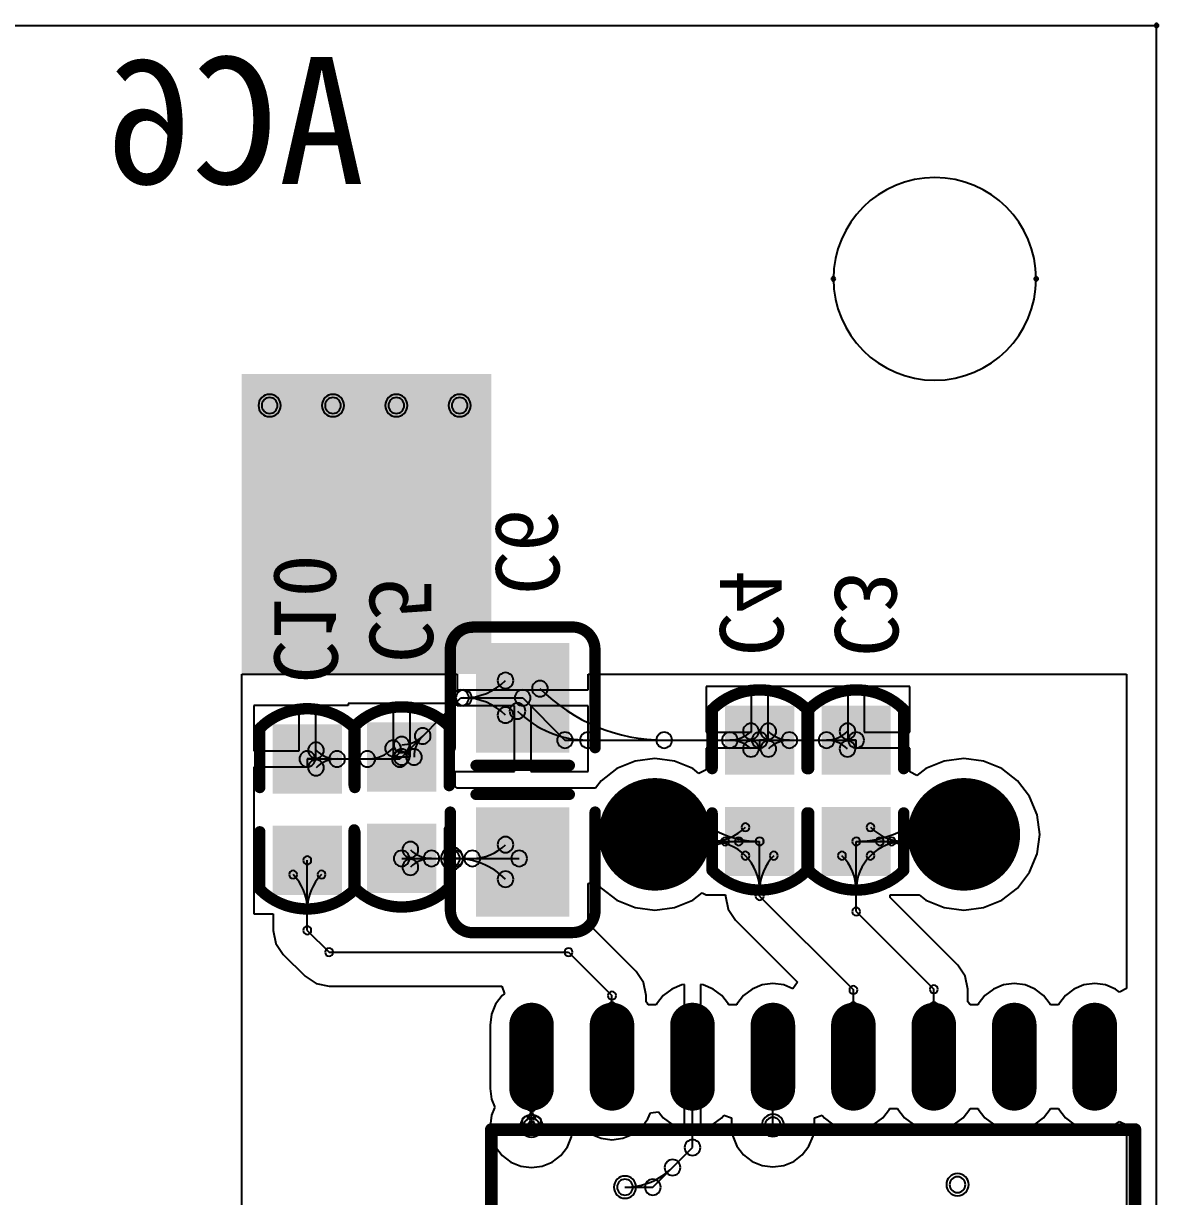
# Model space of a CAD drawing. Header units: inches. Extents: x 32166 to 66782, y 2386 to 7162.
# Drawn here: x 34093.6 to 34174.3, y 3010.4 to 3093.7 of the extents above; entities that cross this region are included whole.
import ezdxf

# ---------------------------------------------------------------- set-up
doc = ezdxf.new("R2010")
doc.units = ezdxf.units.IN
doc.header["$LTSCALE"] = 0.64311
doc.header["$MEASUREMENT"] = 0
for name, color, linetype in [('BOTTOMLAYER', 5, 'CONTINUOUS'), ('BOTTOMOVERLAY', 54, 'CONTINUOUS'), ('BOTTOMPASTE', 16, 'CONTINUOUS'), ('BOTTOMSOLDER', 6, 'CONTINUOUS'), ('KEEPOUTLAYER', 6, 'CONTINUOUS'), ('MULTILAYER', 9, 'CONTINUOUS')]:
    doc.layers.add(name, color=color, linetype=linetype)
doc.styles.get("Standard").update_dxf_attribs({"font": 'txt', "width": 0.8})

msp = doc.modelspace()

# ---------------------------------------------------------------- linework, layer by layer
at = {"layer": 'BOTTOMLAYER'}
for p, q in [((34109.133, 2992.529), (34109.133, 3047.474)), ((34109.133, 3047.474), (34124.435, 3047.474)), ((34124.435, 3047.474), (34124.435, 3046.36)), ((34133.75, 3046.36), (34133.75, 3047.474)), ((34133.75, 3047.474), (34171.987, 3047.474)), ((34171.987, 3047.474), (34171.987, 3025.142)), ((34124.435, 3046.36), (34133.75, 3046.36)), ((34145.351, 3046.585), (34142.122, 3046.585)), ((34142.122, 3046.585), (34142.122, 3043.357)), ((34145.351, 3043.357), (34145.351, 3046.585)), ((34152.209, 3046.585), (34146.494, 3046.585)), ((34146.494, 3046.585), (34146.494, 3042.784)), ((34152.209, 3042.784), (34152.209, 3046.585)), ((34156.581, 3046.585), (34153.352, 3046.585)), ((34153.352, 3046.585), (34153.352, 3043.357)), ((34156.581, 3043.357), (34156.581, 3046.585)), ((34113.221, 3045.245), (34109.992, 3045.245)), ((34109.992, 3045.245), (34109.992, 3042.016)), ((34113.221, 3042.016), (34113.221, 3045.245)), ((34116.697, 3045.245), (34114.364, 3045.245)), ((34114.364, 3045.245), (34114.364, 3041.443)), ((34119.926, 3045.38), (34116.697, 3045.38)), ((34116.697, 3045.38), (34116.697, 3045.245)), ((34119.926, 3041.578), (34119.926, 3045.38)), ((34120.497, 3041.579), (34124.706, 3045.789)), ((34124.297, 3045.38), (34121.069, 3045.38)), ((34121.069, 3045.38), (34121.069, 3041.578)), ((34124.434, 3045.38), (34124.297, 3045.38)), ((34124.297, 3045.38), (34124.297, 3045.38)), ((34124.434, 3045.217), (34124.434, 3045.38)), ((34128.521, 3045.217), (34124.434, 3045.217)), ((34124.706, 3045.789), (34129.092, 3045.789)), ((34128.521, 3040.56), (34128.521, 3045.217)), ((34129.092, 3045.789), (34132.095, 3042.785)), ((34133.75, 3045.217), (34129.664, 3045.217)), ((34129.664, 3045.217), (34129.664, 3040.56)), ((34133.75, 3040.56), (34133.75, 3045.217)), ((34132.095, 3042.785), (34145.923, 3042.785)), ((34142.122, 3043.357), (34145.351, 3043.357)), ((34145.923, 3042.785), (34152.781, 3042.785)), ((34146.494, 3042.784), (34145.924, 3042.784)), ((34145.924, 3042.784), (34145.924, 3042.214)), ((34152.78, 3042.784), (34152.209, 3042.784)), ((34152.78, 3042.214), (34152.78, 3042.784)), ((34153.352, 3043.357), (34156.581, 3043.357)), ((34109.992, 3042.016), (34113.221, 3042.016)), ((34145.924, 3042.214), (34142.122, 3042.214)), ((34142.122, 3042.214), (34142.122, 3040.676)), ((34156.581, 3042.214), (34152.78, 3042.214)), ((34156.581, 3040.52), (34156.581, 3042.214)), ((34113.792, 3041.444), (34120.362, 3041.444)), ((34114.364, 3041.443), (34113.793, 3041.443)), ((34113.793, 3041.443), (34113.793, 3040.873)), ((34121.069, 3041.578), (34119.926, 3041.578)), ((34120.362, 3041.444), (34120.497, 3041.579)), ((34137.085, 3041.295), (34135.785, 3040.757)), ((34138.48, 3041.479), (34137.085, 3041.295)), ((34139.875, 3041.295), (34138.48, 3041.479)), ((34141.175, 3040.757), (34139.875, 3041.295)), ((34159.031, 3041.295), (34157.731, 3040.757)), ((34160.426, 3041.479), (34159.031, 3041.295)), ((34161.82, 3041.295), (34160.426, 3041.479)), ((34163.12, 3040.757), (34161.82, 3041.295)), ((34113.793, 3040.873), (34109.992, 3040.873)), ((34109.992, 3040.873), (34109.992, 3037.644)), ((34124.297, 3039.496), (34124.297, 3040.56)), ((34124.297, 3040.56), (34124.435, 3040.56)), ((34124.435, 3040.56), (34124.435, 3040.56)), ((34124.435, 3040.56), (34128.521, 3040.56)), ((34129.664, 3040.56), (34133.75, 3040.56)), ((34135.785, 3040.757), (34134.669, 3039.9)), ((34141.61, 3040.423), (34141.175, 3040.757)), ((34142.122, 3040.676), (34141.61, 3040.423)), ((34157.093, 3040.268), (34156.581, 3040.52)), ((34157.731, 3040.757), (34157.093, 3040.268)), ((34164.236, 3039.9), (34163.12, 3040.757)), ((34124.435, 3039.359), (34124.297, 3039.496)), ((34133.75, 3039.359), (34124.435, 3039.359)), ((34124.435, 3039.359), (34124.435, 3039.359)), ((34124.435, 3039.359), (34124.435, 3039.359)), ((34134.254, 3039.359), (34133.75, 3039.359)), ((34133.75, 3039.359), (34133.75, 3039.359)), ((34134.669, 3039.9), (34134.254, 3039.359)), ((34165.093, 3038.784), (34164.236, 3039.9)), ((34165.631, 3037.484), (34165.093, 3038.784)), ((34109.992, 3037.644), (34109.992, 3030.444)), ((34165.815, 3036.089), (34165.631, 3037.484)), ((34165.631, 3034.694), (34165.815, 3036.089)), ((34138.984, 3035.585), (34145.923, 3035.585)), ((34145.923, 3031.699), (34145.923, 3035.585)), ((34152.781, 3035.585), (34159.921, 3035.585)), ((34152.781, 3030.601), (34152.781, 3035.585)), ((34120.497, 3034.379), (34124.07, 3034.379)), ((34124.07, 3034.379), (34128.843, 3034.379)), ((34165.093, 3033.395), (34165.631, 3034.694)), ((34113.792, 3029.27), (34113.792, 3034.244)), ((34133.75, 3032.588), (34134.291, 3032.771)), ((34134.291, 3032.771), (34134.669, 3032.278)), ((34164.236, 3032.278), (34165.093, 3033.395)), ((34133.75, 3029.638), (34133.75, 3032.588)), ((34134.669, 3032.278), (34135.785, 3031.422)), ((34141.175, 3031.422), (34141.834, 3031.927)), ((34141.834, 3031.927), (34142.122, 3031.785)), ((34163.12, 3031.422), (34164.236, 3032.278)), ((34135.785, 3031.422), (34137.085, 3030.883)), ((34139.875, 3030.883), (34141.175, 3031.422)), ((34142.122, 3031.785), (34142.122, 3031.785)), ((34142.122, 3031.785), (34142.122, 3031.785)), ((34142.122, 3031.785), (34143.505, 3031.785)), ((34143.505, 3031.785), (34143.505, 3031.699)), ((34143.505, 3031.699), (34143.689, 3030.774)), ((34145.923, 3031.699), (34152.58, 3025.042)), ((34155.199, 3031.603), (34155.199, 3031.785)), ((34155.199, 3031.785), (34156.581, 3031.785)), ((34160.005, 3026.797), (34155.199, 3031.603)), ((34156.581, 3031.785), (34156.581, 3031.785)), ((34156.581, 3031.785), (34157.258, 3031.785)), ((34157.258, 3031.785), (34157.731, 3031.422)), ((34157.731, 3031.422), (34159.031, 3030.883)), ((34161.82, 3030.883), (34163.12, 3031.422)), ((34109.992, 3030.444), (34111.374, 3030.444)), ((34111.374, 3030.444), (34111.374, 3029.27)), ((34137.085, 3030.883), (34138.48, 3030.7)), ((34138.48, 3030.7), (34139.875, 3030.883)), ((34143.689, 3030.774), (34144.213, 3029.99)), ((34152.781, 3030.601), (34158.295, 3025.087)), ((34159.031, 3030.883), (34160.426, 3030.7)), ((34160.426, 3030.7), (34161.82, 3030.883)), ((34134.063, 3029.429), (34133.75, 3029.638)), ((34137.145, 3026.347), (34134.063, 3029.429)), ((34144.213, 3029.99), (34148.607, 3025.595)), ((34111.374, 3029.27), (34111.374, 3029.27)), ((34111.374, 3029.27), (34111.374, 3029.27)), ((34111.374, 3029.27), (34111.558, 3028.345)), ((34113.792, 3029.27), (34115.343, 3027.719)), ((34111.558, 3028.345), (34112.082, 3027.56)), ((34115.343, 3027.719), (34132.353, 3027.719)), ((34132.353, 3027.719), (34135.435, 3024.637)), ((34112.082, 3027.56), (34113.633, 3026.009)), ((34137.669, 3025.562), (34137.145, 3026.347)), ((34160.529, 3026.012), (34160.005, 3026.797)), ((34113.633, 3026.009), (34114.417, 3025.485)), ((34114.417, 3025.485), (34115.343, 3025.301)), ((34115.343, 3025.301), (34127.62, 3025.301)), ((34127.62, 3025.301), (34127.803, 3024.76)), ((34137.853, 3024.637), (34137.669, 3025.562)), ((34140.387, 3025.394), (34139.675, 3025.099)), ((34140.579, 3025.419), (34140.387, 3025.394)), ((34140.579, 3020.293), (34140.579, 3025.419)), ((34141.914, 3025.394), (34141.722, 3025.419)), ((34141.722, 3025.419), (34141.722, 3020.293)), ((34142.625, 3025.099), (34141.914, 3025.394)), ((34146.102, 3025.394), (34145.39, 3025.099)), ((34146.865, 3025.494), (34146.102, 3025.394)), ((34147.629, 3025.394), (34146.865, 3025.494)), ((34148.29, 3025.12), (34147.629, 3025.394)), ((34148.607, 3025.595), (34148.29, 3025.12)), ((34160.713, 3025.087), (34160.529, 3026.012)), ((34163.247, 3025.394), (34162.535, 3025.099)), ((34164.01, 3025.494), (34163.247, 3025.394)), ((34164.774, 3025.394), (34164.01, 3025.494)), ((34165.485, 3025.099), (34164.774, 3025.394)), ((34168.962, 3025.394), (34168.25, 3025.099)), ((34169.725, 3025.494), (34168.962, 3025.394)), ((34170.489, 3025.394), (34169.725, 3025.494)), ((34171.2, 3025.099), (34170.489, 3025.394)), ((34127.634, 3024.63), (34127.165, 3024.019)), ((34127.803, 3024.76), (34127.634, 3024.63)), ((34135.435, 3020.294), (34135.435, 3024.637)), ((34137.853, 3024.198), (34137.853, 3024.637)), ((34139.064, 3024.63), (34138.595, 3024.019)), ((34139.675, 3025.099), (34139.064, 3024.63)), ((34143.236, 3024.63), (34142.625, 3025.099)), ((34143.705, 3024.019), (34143.236, 3024.63)), ((34144.779, 3024.63), (34144.31, 3024.019)), ((34145.39, 3025.099), (34144.779, 3024.63)), ((34152.58, 3020.294), (34152.58, 3025.042)), ((34158.295, 3020.294), (34158.295, 3025.087)), ((34160.713, 3024.198), (34160.713, 3025.087)), ((34161.924, 3024.63), (34161.455, 3024.019)), ((34162.535, 3025.099), (34161.924, 3024.63)), ((34166.096, 3024.63), (34165.485, 3025.099)), ((34166.565, 3024.019), (34166.096, 3024.63)), ((34167.639, 3024.63), (34167.17, 3024.019)), ((34168.25, 3025.099), (34167.639, 3024.63)), ((34171.474, 3024.889), (34171.2, 3025.099)), ((34171.987, 3025.142), (34171.474, 3024.889)), ((34127.165, 3024.019), (34126.871, 3023.308)), ((34137.99, 3024.019), (34137.853, 3024.198)), ((34138.007, 3023.979), (34137.99, 3024.019)), ((34138.579, 3023.979), (34138.007, 3023.979)), ((34138.595, 3024.019), (34138.579, 3023.979)), ((34143.722, 3023.979), (34143.705, 3024.019)), ((34144.294, 3023.979), (34143.722, 3023.979)), ((34144.31, 3024.019), (34144.294, 3023.979)), ((34160.85, 3024.019), (34160.713, 3024.198)), ((34160.867, 3023.979), (34160.85, 3024.019)), ((34161.439, 3023.979), (34160.867, 3023.979)), ((34161.455, 3024.019), (34161.439, 3023.979)), ((34166.582, 3023.979), (34166.565, 3024.019)), ((34167.154, 3023.979), (34166.582, 3023.979)), ((34167.17, 3024.019), (34167.154, 3023.979)), ((34126.871, 3023.308), (34126.77, 3022.544)), ((34126.77, 3022.544), (34126.77, 3018.044)), ((34129.72, 3015.367), (34129.72, 3020.294)), ((34135.435, 3017.347), (34135.435, 3020.294)), ((34140.579, 3015.169), (34140.579, 3020.293)), ((34141.15, 3013.837), (34141.15, 3020.294)), ((34141.722, 3020.293), (34141.722, 3015.169)), ((34146.865, 3015.412), (34146.865, 3020.294)), ((34126.77, 3018.044), (34126.871, 3017.281)), ((34126.871, 3017.281), (34127.091, 3016.749)), ((34126.871, 3016.13), (34126.77, 3015.367)), ((34127.091, 3016.662), (34126.871, 3016.13)), ((34127.091, 3016.749), (34127.095, 3016.728)), ((34127.095, 3016.683), (34127.091, 3016.662)), ((34127.095, 3016.728), (34127.107, 3016.709)), ((34127.107, 3016.702), (34127.095, 3016.683)), ((34127.107, 3016.709), (34127.109, 3016.706)), ((34127.109, 3016.706), (34127.107, 3016.702)), ((34137.99, 3015.872), (34138.171, 3016.309)), ((34138.171, 3016.309), (34138.738, 3016.383)), ((34138.738, 3016.383), (34139.064, 3015.958)), ((34143.236, 3015.958), (34143.374, 3016.137)), ((34143.374, 3016.137), (34143.915, 3015.954)), ((34149.816, 3015.954), (34150.357, 3016.137)), ((34150.357, 3016.137), (34150.494, 3015.958)), ((34154.666, 3015.958), (34155.135, 3016.569)), ((34155.135, 3016.569), (34155.152, 3016.61)), ((34155.152, 3016.61), (34155.724, 3016.61)), ((34155.724, 3016.61), (34155.74, 3016.569)), ((34155.74, 3016.569), (34156.209, 3015.958)), ((34160.381, 3015.958), (34160.85, 3016.569)), ((34160.85, 3016.569), (34160.867, 3016.61)), ((34160.867, 3016.61), (34161.439, 3016.61)), ((34161.439, 3016.61), (34161.455, 3016.569)), ((34161.455, 3016.569), (34161.924, 3015.958)), ((34166.096, 3015.958), (34166.565, 3016.569)), ((34166.565, 3016.569), (34166.582, 3016.61)), ((34166.582, 3016.61), (34167.154, 3016.61)), ((34167.154, 3016.61), (34167.17, 3016.569)), ((34167.17, 3016.569), (34167.639, 3015.958)), ((34126.77, 3015.367), (34126.871, 3014.603)), ((34132.57, 3014.603), (34132.661, 3015.291)), ((34132.661, 3015.291), (34133.208, 3015.438)), ((34133.208, 3015.438), (34133.213, 3015.438)), ((34133.213, 3015.438), (34133.349, 3015.261)), ((34133.349, 3015.261), (34133.96, 3014.792)), ((34136.91, 3014.792), (34137.521, 3015.261)), ((34137.521, 3015.261), (34137.99, 3015.872)), ((34139.064, 3015.958), (34139.675, 3015.489)), ((34139.675, 3015.489), (34140.387, 3015.195)), ((34140.387, 3015.195), (34140.579, 3015.169)), ((34141.722, 3015.169), (34141.914, 3015.195)), ((34141.914, 3015.195), (34142.625, 3015.489)), ((34142.625, 3015.489), (34143.236, 3015.958)), ((34143.915, 3015.954), (34143.915, 3015.412)), ((34143.915, 3015.412), (34143.915, 3015.412)), ((34143.915, 3015.412), (34143.915, 3015.412)), ((34143.915, 3015.412), (34144.016, 3014.648)), ((34149.715, 3014.648), (34149.816, 3015.412)), ((34149.816, 3015.412), (34149.816, 3015.954)), ((34150.494, 3015.958), (34151.105, 3015.489)), ((34151.105, 3015.489), (34151.817, 3015.195)), ((34151.817, 3015.195), (34152.58, 3015.094)), ((34152.58, 3015.094), (34153.344, 3015.195)), ((34153.344, 3015.195), (34154.055, 3015.489)), ((34154.055, 3015.489), (34154.666, 3015.958)), ((34156.209, 3015.958), (34156.82, 3015.489)), ((34156.82, 3015.489), (34157.532, 3015.195)), ((34157.532, 3015.195), (34158.295, 3015.094)), ((34158.295, 3015.094), (34159.059, 3015.195)), ((34159.059, 3015.195), (34159.77, 3015.489)), ((34159.77, 3015.489), (34160.381, 3015.958)), ((34161.924, 3015.958), (34162.535, 3015.489)), ((34162.535, 3015.489), (34163.247, 3015.195)), ((34163.247, 3015.195), (34164.01, 3015.094)), ((34164.01, 3015.094), (34164.774, 3015.195)), ((34164.774, 3015.195), (34165.485, 3015.489)), ((34165.485, 3015.489), (34166.096, 3015.958)), ((34167.639, 3015.958), (34168.25, 3015.489)), ((34168.25, 3015.489), (34168.962, 3015.195)), ((34168.962, 3015.195), (34169.725, 3015.094)), ((34169.725, 3015.094), (34170.489, 3015.195)), ((34170.489, 3015.195), (34171.2, 3015.489)), ((34171.2, 3015.489), (34171.474, 3015.699)), ((34171.474, 3015.699), (34171.987, 3015.447)), ((34171.987, 3015.447), (34171.987, 3005.269)), ((34126.871, 3014.603), (34127.165, 3013.892)), ((34132.275, 3013.892), (34132.57, 3014.603)), ((34133.96, 3014.792), (34134.672, 3014.497)), ((34134.672, 3014.497), (34135.435, 3014.397)), ((34135.435, 3014.397), (34136.199, 3014.497)), ((34136.199, 3014.497), (34136.91, 3014.792)), ((34144.016, 3014.648), (34144.31, 3013.937)), ((34149.42, 3013.937), (34149.715, 3014.648)), ((34127.165, 3013.892), (34127.634, 3013.281)), ((34131.806, 3013.281), (34132.275, 3013.892)), ((34138.338, 3011.024), (34141.15, 3013.837)), ((34144.31, 3013.937), (34144.779, 3013.326)), ((34148.951, 3013.326), (34149.42, 3013.937)), ((34127.634, 3013.281), (34128.245, 3012.812)), ((34128.245, 3012.812), (34128.957, 3012.517)), ((34130.484, 3012.517), (34131.195, 3012.812)), ((34131.195, 3012.812), (34131.806, 3013.281)), ((34144.779, 3013.326), (34145.39, 3012.857)), ((34145.39, 3012.857), (34146.102, 3012.562)), ((34147.629, 3012.562), (34148.34, 3012.857)), ((34148.34, 3012.857), (34148.951, 3013.326)), ((34128.957, 3012.517), (34129.72, 3012.417)), ((34129.72, 3012.417), (34130.484, 3012.517)), ((34146.102, 3012.562), (34146.865, 3012.462)), ((34146.865, 3012.462), (34147.629, 3012.562)), ((34136.358, 3011.024), (34138.338, 3011.024))]:
    msp.add_line(p, q, dxfattribs=at)
for points, const_width in [([(34140.252, 3036.089, 1), (34136.708, 3036.089, 1)], 3.543), ([(34162.197, 3036.089, 1), (34158.654, 3036.089, 1)], 3.543), ([(34129.72, 3021.982, 1), (34129.72, 3023.107, 1)], 1.125), ([(34135.435, 3021.982, 1), (34135.435, 3023.107, 1)], 1.125), ([(34141.15, 3021.982, 1), (34141.15, 3023.107, 1)], 1.125), ([(34146.865, 3021.982, 1), (34146.865, 3023.107, 1)], 1.125), ([(34152.58, 3021.982, 1), (34152.58, 3023.107, 1)], 1.125), ([(34158.295, 3021.982, 1), (34158.295, 3023.107, 1)], 1.125), ([(34164.01, 3021.982, 1), (34164.01, 3023.107, 1)], 1.125), ([(34169.725, 3021.982, 1), (34169.725, 3023.107, 1)], 1.125), ([(34129.72, 3017.482, 1), (34129.72, 3018.607, 1)], 1.125), ([(34135.435, 3017.482, 1), (34135.435, 3018.607, 1)], 1.125), ([(34141.15, 3017.482, 1), (34141.15, 3018.607, 1)], 1.125), ([(34146.865, 3017.482, 1), (34146.865, 3018.607, 1)], 1.125), ([(34152.58, 3017.482, 1), (34152.58, 3018.607, 1)], 1.125), ([(34158.295, 3017.482, 1), (34158.295, 3018.607, 1)], 1.125), ([(34164.01, 3017.482, 1), (34164.01, 3018.607, 1)], 1.125), ([(34169.725, 3017.482, 1), (34169.725, 3018.607, 1)], 1.125)]:
    msp.add_lwpolyline(points, format="xyb", close=True, dxfattribs=dict(at, const_width=const_width))
at = {"layer": 'BOTTOMLAYER', "const_width": 2.25}
for points in [[(34129.72, 3022.544), (34129.72, 3018.044)], [(34135.435, 3022.544), (34135.435, 3018.044)], [(34141.15, 3022.544), (34141.15, 3018.044)], [(34146.865, 3022.544), (34146.865, 3018.044)], [(34152.58, 3022.544), (34152.58, 3018.044)], [(34158.295, 3022.544), (34158.295, 3018.044)], [(34164.01, 3022.544), (34164.01, 3018.044)], [(34169.725, 3022.544), (34169.725, 3018.044)]]:
    msp.add_lwpolyline(points, dxfattribs=at)
at = {"layer": 'BOTTOMLAYER'}
for centre, radius, start, end in [((34111.113, 3066.554), 0.562, 0, 180), ((34115.613, 3066.554), 0.562, 0, 180), ((34120.113, 3066.554), 0.562, 0, 180), ((34124.613, 3066.554), 0.562, 0, 180), ((34111.113, 3066.554), 0.562, 180, 0), ((34115.613, 3066.554), 0.562, 180, 0), ((34120.113, 3066.554), 0.562, 180, 0), ((34124.613, 3066.554), 0.562, 180, 0), ((34124.909, 3049.971), 4.183, 270.00011, 315.00011), ((34127.867, 3047.014), 0.562, 0, 180), ((34127.867, 3047.014), 0.562, 180, 0), ((34130.317, 3046.442), 0.562, 0, 180), ((34124.706, 3045.789), 0.562, 0, 180), ((34124.706, 3045.789), 0.562, 0, 180), ((34124.909, 3045.789), 0.562, 0, 180), ((34124.909, 3045.789), 0.562, 0, 180), ((34129.092, 3045.789), 0.562, 0, 180), ((34129.092, 3045.789), 0.562, 0, 180), ((34130.317, 3046.442), 0.562, 180, 0), ((34139.146, 3055.271), 12.485, 224.99997, 269.99997), ((34124.706, 3045.789), 0.562, 180, 0), ((34124.706, 3045.789), 0.562, 180, 0), ((34124.909, 3045.789), 0.562, 180, 0), ((34124.909, 3045.789), 0.562, 180, 0), ((34124.909, 3041.606), 4.183, 44.99989, 89.99989), ((34128.726, 3044.851), 0.562, 0, 180), ((34129.092, 3045.789), 0.562, 180, 0), ((34129.092, 3045.789), 0.562, 180, 0), ((34127.867, 3044.563), 0.562, 0, 180), ((34127.867, 3044.563), 0.562, 180, 0), ((34128.726, 3044.851), 0.562, 180, 0), ((34133.714, 3049.839), 7.053, 224.99994, 269.99994), ((34121.991, 3043.073), 0.562, 0, 180), ((34121.991, 3043.073), 0.562, 0, 180), ((34145.304, 3043.404), 0.562, 0, 180), ((34146.542, 3043.404), 0.562, 0, 180), ((34152.162, 3043.404), 0.562, 0, 180), ((34119.878, 3042.198), 0.562, 0, 180), ((34120.497, 3042.455), 0.562, 0, 180), ((34120.497, 3044.568), 2.113, 270.00022, 315.00022), ((34123.485, 3041.579), 2.113, 134.99978, 179.99978), ((34121.991, 3043.073), 0.562, 180, 0), ((34121.991, 3043.073), 0.562, 180, 0), ((34132.095, 3042.785), 0.562, 0, 180), ((34132.095, 3042.785), 0.562, 0, 180), ((34132.095, 3042.785), 0.562, 180, 0), ((34132.095, 3042.785), 0.562, 180, 0), ((34133.714, 3042.785), 0.562, 0, 180), ((34133.714, 3042.785), 0.562, 180, 0), ((34139.146, 3042.785), 0.562, 0, 180), ((34139.146, 3042.785), 0.562, 180, 0), ((34143.81, 3042.785), 0.562, 0, 180), ((34143.81, 3042.785), 0.562, 0, 180), ((34143.81, 3042.785), 0.562, 180, 0), ((34143.81, 3042.785), 0.562, 180, 0), ((34143.81, 3044.898), 2.113, 270.00022, 315.00022), ((34143.81, 3040.672), 2.113, 44.99978, 89.99978), ((34145.304, 3043.404), 0.562, 180, 0), ((34145.304, 3042.166), 0.562, 0, 180), ((34145.923, 3042.785), 0.562, 0, 180), ((34145.923, 3042.785), 0.562, 0, 180), ((34145.923, 3042.785), 0.562, 180, 0), ((34145.923, 3042.785), 0.562, 180, 0), ((34146.542, 3043.404), 0.562, 180, 0), ((34146.542, 3042.166), 0.562, 0, 180), ((34148.036, 3044.898), 2.113, 224.99978, 269.99978), ((34148.036, 3040.672), 2.113, 90.00022, 135.00022), ((34148.036, 3042.785), 0.562, 0, 180), ((34148.036, 3042.785), 0.562, 0, 180), ((34148.036, 3042.785), 0.562, 180, 0), ((34148.036, 3042.785), 0.562, 180, 0), ((34150.668, 3042.785), 0.562, 0, 180), ((34150.668, 3042.785), 0.562, 0, 180), ((34150.668, 3042.785), 0.562, 180, 0), ((34150.668, 3042.785), 0.562, 180, 0), ((34150.668, 3044.898), 2.113, 270.00022, 315.00022), ((34150.668, 3040.672), 2.113, 44.99978, 89.99978), ((34152.162, 3043.404), 0.562, 180, 0), ((34152.162, 3042.166), 0.562, 0, 180), ((34152.781, 3042.785), 0.562, 0, 180), ((34152.781, 3042.785), 0.562, 180, 0), ((34113.792, 3041.444), 0.562, 0, 180), ((34114.411, 3042.063), 0.562, 0, 180), ((34114.411, 3042.063), 0.562, 180, 0), ((34115.905, 3043.557), 2.113, 224.99978, 269.99978), ((34115.905, 3041.444), 0.562, 0, 180), ((34115.905, 3041.444), 0.562, 0, 180), ((34118.058, 3041.444), 0.562, 0, 180), ((34118.058, 3044.018), 2.574, 270.00009, 315.00009), ((34119.878, 3042.198), 0.562, 180, 0), ((34120.362, 3041.444), 0.562, 0, 180), ((34120.362, 3041.444), 0.562, 0, 180), ((34120.497, 3042.455), 0.562, 180, 0), ((34120.497, 3041.579), 0.562, 0, 180), ((34120.497, 3041.579), 0.562, 0, 180), ((34121.372, 3041.579), 0.562, 0, 180), ((34145.304, 3042.166), 0.562, 180, 0), ((34146.542, 3042.166), 0.562, 180, 0), ((34152.162, 3042.166), 0.562, 180, 0), ((34113.792, 3041.444), 0.562, 180, 0), ((34114.411, 3040.825), 0.562, 0, 180), ((34115.905, 3039.331), 2.113, 90.00022, 135.00022), ((34115.905, 3041.444), 0.562, 180, 0), ((34115.905, 3041.444), 0.562, 180, 0), ((34118.058, 3041.444), 0.562, 180, 0), ((34120.362, 3041.444), 0.562, 180, 0), ((34120.362, 3041.444), 0.562, 180, 0), ((34120.497, 3041.579), 0.562, 180, 0), ((34120.497, 3041.579), 0.562, 180, 0), ((34121.372, 3041.579), 0.562, 180, 0), ((34114.411, 3040.825), 0.562, 180, 0), ((34140.759, 3037.997), 0.286, 0, 180), ((34140.759, 3037.997), 0.286, 180, 0), ((34145.922, 3042.319), 6.734, 219.931, 270), ((34152.781, 3042.758), 7.173, 270, 318.901), ((34158.186, 3038.043), 0.286, 0, 180), ((34158.186, 3038.043), 0.286, 180, 0), ((34139.882, 3037.263), 0.286, 0, 180), ((34139.882, 3037.263), 0.286, 180, 0), ((34143.475, 3040.27), 4.685, 219.93103, 270.00003), ((34144.912, 3036.595), 0.286, 0, 180), ((34153.791, 3036.595), 0.286, 0, 180), ((34155.295, 3040.565), 4.98, 269.99998, 318.90098), ((34159.047, 3037.291), 0.286, 0, 180), ((34159.047, 3037.291), 0.286, 180, 0), ((34142.473, 3039.035), 3.449, 269.99986, 314.99986), ((34144.912, 3036.595), 0.286, 180, 0), ((34153.791, 3036.595), 0.286, 180, 0), ((34156.23, 3039.035), 3.449, 225.00014, 270.00014), ((34121.116, 3034.998), 0.562, 0, 180), ((34125.511, 3037.711), 3.331, 270.00006, 315.00006), ((34127.867, 3035.355), 0.562, 0, 180), ((34127.867, 3035.355), 0.562, 180, 0), ((34138.984, 3035.585), 0.286, 0, 180), ((34138.984, 3035.585), 0.286, 180, 0), ((34144.438, 3030.132), 5.454, 90.00005, 135.00005), ((34142.473, 3035.585), 0.286, 0, 180), ((34142.473, 3035.585), 0.286, 0, 180), ((34142.473, 3035.585), 0.286, 180, 0), ((34142.473, 3035.585), 0.286, 180, 0), ((34142.473, 3032.136), 3.449, 45.00014, 90.00014), ((34143.475, 3035.585), 0.286, 0, 180), ((34143.475, 3035.585), 0.286, 180, 0), ((34144.438, 3035.585), 0.286, 0, 180), ((34144.438, 3035.585), 0.286, 180, 0), ((34145.922, 3035.585), 0.286, 0, 180), ((34145.923, 3035.585), 0.286, 0, 180), ((34145.923, 3035.585), 0.286, 0, 180), ((34145.922, 3035.585), 0.286, 180, 0), ((34145.923, 3035.585), 0.286, 180, 0), ((34145.923, 3035.585), 0.286, 180, 0), ((34152.781, 3035.585), 0.286, 0, 180), ((34152.781, 3035.585), 0.286, 0, 180), ((34152.781, 3035.585), 0.286, 0, 180), ((34152.781, 3035.585), 0.286, 180, 0), ((34152.781, 3035.585), 0.286, 180, 0), ((34152.781, 3035.585), 0.286, 180, 0), ((34156.23, 3032.136), 3.449, 89.99986, 134.99986), ((34154.468, 3035.585), 0.286, 0, 180), ((34154.468, 3035.585), 0.286, 180, 0), ((34154.468, 3030.132), 5.454, 44.99998, 89.99998), ((34155.295, 3035.585), 0.286, 0, 180), ((34155.295, 3035.585), 0.286, 180, 0), ((34156.23, 3035.585), 0.286, 0, 180), ((34156.23, 3035.585), 0.286, 0, 180), ((34156.23, 3035.585), 0.286, 180, 0), ((34156.23, 3035.585), 0.286, 180, 0), ((34159.921, 3035.585), 0.286, 0, 180), ((34159.921, 3035.585), 0.286, 180, 0), ((34113.792, 3034.244), 0.286, 0, 180), ((34120.497, 3034.379), 0.562, 0, 180), ((34120.497, 3034.379), 0.562, 180, 0), ((34121.116, 3034.998), 0.562, 180, 0), ((34122.61, 3036.492), 2.113, 224.99978, 269.99978), ((34122.61, 3032.266), 2.113, 90.00022, 135.00022), ((34122.61, 3034.379), 0.562, 0, 180), ((34122.61, 3034.379), 0.562, 0, 180), ((34122.61, 3034.379), 0.562, 180, 0), ((34122.61, 3034.379), 0.562, 180, 0), ((34124.07, 3034.379), 0.562, 0, 180), ((34124.07, 3034.379), 0.562, 0, 180), ((34124.07, 3034.379), 0.562, 0, 180), ((34124.07, 3034.379), 0.562, 180, 0), ((34124.07, 3034.379), 0.562, 180, 0), ((34124.07, 3034.379), 0.562, 180, 0), ((34124.308, 3034.379), 0.562, 0, 180), ((34124.308, 3034.379), 0.562, 180, 0), ((34124.308, 3029.345), 5.034, 44.99992, 89.99992), ((34125.511, 3034.379), 0.562, 0, 180), ((34125.511, 3034.379), 0.562, 180, 0), ((34128.843, 3034.379), 0.562, 0, 180), ((34128.843, 3034.379), 0.562, 180, 0), ((34144.912, 3034.575), 0.286, 0, 180), ((34144.912, 3034.575), 0.286, 0, 180), ((34144.912, 3034.575), 0.286, 180, 0), ((34144.912, 3034.575), 0.286, 180, 0), ((34142.473, 3032.136), 3.449, 359.99986, 44.99986), ((34149.372, 3032.136), 3.449, 135.00014, 180.00014), ((34146.933, 3034.575), 0.286, 0, 180), ((34146.933, 3034.575), 0.286, 180, 0), ((34151.77, 3034.575), 0.286, 0, 180), ((34151.77, 3034.575), 0.286, 180, 0), ((34149.331, 3032.136), 3.449, 359.99986, 44.99986), ((34156.23, 3032.136), 3.449, 135.00014, 180.00014), ((34153.791, 3034.575), 0.286, 0, 180), ((34153.791, 3034.575), 0.286, 0, 180), ((34153.791, 3034.575), 0.286, 180, 0), ((34153.791, 3034.575), 0.286, 180, 0), ((34113.792, 3034.244), 0.286, 180, 0), ((34121.116, 3033.76), 0.562, 0, 180), ((34121.116, 3033.76), 0.562, 180, 0), ((34140.581, 3033.988), 0.286, 0, 180), ((34140.581, 3033.988), 0.286, 180, 0), ((34158.324, 3033.988), 0.286, 0, 180), ((34158.324, 3033.988), 0.286, 180, 0), ((34112.782, 3033.234), 0.286, 0, 180), ((34112.782, 3033.234), 0.286, 180, 0), ((34110.343, 3030.795), 3.449, 359.99986, 44.99986), ((34117.241, 3030.795), 3.449, 135.00014, 180.00014), ((34114.802, 3033.234), 0.286, 0, 180), ((34114.802, 3033.234), 0.286, 180, 0), ((34127.867, 3032.905), 0.562, 0, 180), ((34127.867, 3032.905), 0.562, 180, 0), ((34145.923, 3032.136), 0.286, 0, 180), ((34145.923, 3032.136), 0.286, 0, 180), ((34145.923, 3032.136), 0.286, 180, 0), ((34145.923, 3032.136), 0.286, 180, 0), ((34145.923, 3031.699), 0.286, 0, 180), ((34145.923, 3031.699), 0.286, 0, 180), ((34152.781, 3032.136), 0.286, 0, 180), ((34152.781, 3032.136), 0.286, 0, 180), ((34152.781, 3032.136), 0.286, 180, 0), ((34152.781, 3032.136), 0.286, 180, 0), ((34113.792, 3030.795), 0.286, 0, 180), ((34113.792, 3030.795), 0.286, 0, 180), ((34145.923, 3031.699), 0.286, 180, 0), ((34145.923, 3031.699), 0.286, 180, 0), ((34113.792, 3030.795), 0.286, 180, 0), ((34113.792, 3030.795), 0.286, 180, 0), ((34152.781, 3030.601), 0.286, 0, 180), ((34152.781, 3030.601), 0.286, 0, 180), ((34152.781, 3030.601), 0.286, 180, 0), ((34152.781, 3030.601), 0.286, 180, 0), ((34113.792, 3029.27), 0.286, 0, 180), ((34113.792, 3029.27), 0.286, 0, 180), ((34113.792, 3029.27), 0.286, 180, 0), ((34113.792, 3029.27), 0.286, 180, 0), ((34115.343, 3027.719), 0.286, 0, 180), ((34115.343, 3027.719), 0.286, 0, 180), ((34115.343, 3027.719), 0.286, 180, 0), ((34115.343, 3027.719), 0.286, 180, 0), ((34132.353, 3027.719), 0.286, 0, 180), ((34132.353, 3027.719), 0.286, 0, 180), ((34132.353, 3027.719), 0.286, 180, 0), ((34132.353, 3027.719), 0.286, 180, 0), ((34152.58, 3025.042), 0.286, 0, 180), ((34152.58, 3025.042), 0.286, 0, 180), ((34158.295, 3025.087), 0.286, 0, 180), ((34158.295, 3025.087), 0.286, 0, 180), ((34135.435, 3024.637), 0.286, 0, 180), ((34135.435, 3024.637), 0.286, 0, 180), ((34135.435, 3024.637), 0.286, 180, 0), ((34135.435, 3024.637), 0.286, 180, 0), ((34152.58, 3025.042), 0.286, 180, 0), ((34152.58, 3025.042), 0.286, 180, 0), ((34158.295, 3025.087), 0.286, 180, 0), ((34158.295, 3025.087), 0.286, 180, 0), ((34134.099, 3023.881), 1.336, 314.99963, 359.99963), ((34135.435, 3023.881), 0.286, 0, 180), ((34135.435, 3023.881), 0.286, 0, 180), ((34135.435, 3023.881), 0.286, 180, 0), ((34135.435, 3023.881), 0.286, 180, 0), ((34136.772, 3023.881), 1.336, 180.00037, 225.00037), ((34151.244, 3023.881), 1.336, 314.99963, 359.99963), ((34152.58, 3023.881), 0.286, 0, 180), ((34152.58, 3023.881), 0.286, 0, 180), ((34152.58, 3023.881), 0.286, 180, 0), ((34152.58, 3023.881), 0.286, 180, 0), ((34153.917, 3023.881), 1.336, 180.00037, 225.00037), ((34156.959, 3023.881), 1.336, 314.99963, 359.99963), ((34158.295, 3023.881), 0.286, 0, 180), ((34158.295, 3023.881), 0.286, 0, 180), ((34158.295, 3023.881), 0.286, 180, 0), ((34158.295, 3023.881), 0.286, 180, 0), ((34159.632, 3023.881), 1.336, 180.00037, 225.00037), ((34135.044, 3022.936), 0.286, 0, 180), ((34135.044, 3022.936), 0.286, 180, 0), ((34135.827, 3022.936), 0.286, 0, 180), ((34135.827, 3022.936), 0.286, 180, 0), ((34152.189, 3022.936), 0.286, 0, 180), ((34152.189, 3022.936), 0.286, 180, 0), ((34152.972, 3022.936), 0.286, 0, 180), ((34152.972, 3022.936), 0.286, 180, 0), ((34157.904, 3022.936), 0.286, 0, 180), ((34157.904, 3022.936), 0.286, 180, 0), ((34158.687, 3022.936), 0.286, 0, 180), ((34158.687, 3022.936), 0.286, 180, 0), ((34129.72, 3020.294), 0.286, 0, 180), ((34129.72, 3020.294), 0.286, 180, 0), ((34135.435, 3020.294), 0.286, 0, 180), ((34135.435, 3020.294), 0.286, 0, 180), ((34135.435, 3020.294), 0.286, 180, 0), ((34135.435, 3020.294), 0.286, 180, 0), ((34141.15, 3020.294), 0.562, 0, 180), ((34141.15, 3020.294), 0.562, 180, 0), ((34146.865, 3020.294), 0.562, 0, 180), ((34146.865, 3020.294), 0.562, 180, 0), ((34152.58, 3020.294), 0.286, 0, 180), ((34152.58, 3020.294), 0.286, 180, 0), ((34158.295, 3020.294), 0.286, 0, 180), ((34158.295, 3020.294), 0.286, 180, 0), ((34134.099, 3018.683), 1.336, 314.99963, 359.99963), ((34135.435, 3018.683), 0.286, 0, 180), ((34135.435, 3018.683), 0.286, 0, 180), ((34135.435, 3018.683), 0.286, 180, 0), ((34135.435, 3018.683), 0.286, 180, 0), ((34136.772, 3018.683), 1.336, 180.00037, 225.00037), ((34129.329, 3017.653), 0.286, 0, 180), ((34130.112, 3017.653), 0.286, 0, 180), ((34135.044, 3017.738), 0.286, 0, 180), ((34135.044, 3017.738), 0.286, 180, 0), ((34135.435, 3017.347), 0.562, 0, 180), ((34135.827, 3017.738), 0.286, 0, 180), ((34135.827, 3017.738), 0.286, 180, 0), ((34129.329, 3017.653), 0.286, 180, 0), ((34128.384, 3016.708), 1.336, 0.00037, 45.00037), ((34129.72, 3016.708), 0.286, 0, 180), ((34129.72, 3016.708), 0.286, 0, 180), ((34129.72, 3016.703), 0.286, 0, 180), ((34129.72, 3016.703), 0.286, 0, 180), ((34131.057, 3016.708), 1.336, 134.99963, 179.99963), ((34130.112, 3017.653), 0.286, 180, 0), ((34135.435, 3017.347), 0.562, 180, 0), ((34135.435, 3017.347), 0.286, 0, 180), ((34135.435, 3017.347), 0.286, 180, 0), ((34129.329, 3015.758), 0.286, 0, 180), ((34128.384, 3016.703), 1.336, 314.99963, 359.99963), ((34129.72, 3016.708), 0.286, 180, 0), ((34129.72, 3016.708), 0.286, 180, 0), ((34129.72, 3016.703), 0.286, 180, 0), ((34129.72, 3016.703), 0.286, 180, 0), ((34131.057, 3016.703), 1.336, 180.00037, 225.00037), ((34130.112, 3015.758), 0.286, 0, 180), ((34129.329, 3015.758), 0.286, 180, 0), ((34129.72, 3015.367), 0.562, 0, 180), ((34129.72, 3015.367), 0.562, 180, 0), ((34129.72, 3015.367), 0.286, 0, 180), ((34129.72, 3015.367), 0.286, 180, 0), ((34130.112, 3015.758), 0.286, 180, 0), ((34146.865, 3015.412), 0.562, 0, 180), ((34146.865, 3015.412), 0.562, 0, 180), ((34146.865, 3015.412), 0.562, 180, 0), ((34146.865, 3015.412), 0.562, 180, 0), ((34141.15, 3013.837), 0.562, 0, 180), ((34141.15, 3013.837), 0.562, 0, 180), ((34141.15, 3013.837), 0.562, 180, 0), ((34141.15, 3013.837), 0.562, 180, 0), ((34139.738, 3012.424), 0.562, 0, 180), ((34136.358, 3015.804), 4.78, 269.99989, 314.99989), ((34139.738, 3012.424), 0.562, 180, 0), ((34136.358, 3011.024), 0.562, 0, 180), ((34136.358, 3011.024), 0.562, 0, 180), ((34136.358, 3011.024), 0.562, 0, 180), ((34136.358, 3011.024), 0.562, 180, 0), ((34136.358, 3011.024), 0.562, 180, 0), ((34136.358, 3011.024), 0.562, 180, 0), ((34138.338, 3011.024), 0.562, 0, 180), ((34138.338, 3011.024), 0.562, 0, 180), ((34138.338, 3011.024), 0.562, 180, 0), ((34138.338, 3011.024), 0.562, 180, 0), ((34159.98, 3011.204), 0.562, 0, 180), ((34159.98, 3011.204), 0.562, 180, 0)]:
    msp.add_arc(centre, radius, start, end, dxfattribs=at)
for points in [[(34109.133, 3047.474), (34126.863, 3047.474), (34109.133, 3068.804), (34126.863, 3068.804)], [(34131.95, 3042.36), (34131.95, 3049.218), (34126.235, 3042.36), (34126.235, 3049.218)], [(34147.923, 3040.785), (34147.923, 3044.785), (34143.922, 3040.785), (34143.922, 3044.785)], [(34154.781, 3040.785), (34154.781, 3044.785), (34150.78, 3040.785), (34150.78, 3044.785)], [(34122.497, 3039.579), (34122.497, 3043.58), (34118.497, 3039.579), (34118.497, 3043.58)], [(34115.792, 3039.444), (34115.792, 3043.445), (34111.792, 3039.444), (34111.792, 3043.445)], [(34131.95, 3030.701), (34131.95, 3037.559), (34126.235, 3030.701), (34126.235, 3037.559)], [(34147.923, 3033.585), (34147.923, 3037.585), (34143.922, 3033.585), (34143.922, 3037.585)], [(34154.781, 3033.585), (34154.781, 3037.585), (34150.78, 3033.585), (34150.78, 3037.585)], [(34115.792, 3032.244), (34115.792, 3036.245), (34111.792, 3032.244), (34111.792, 3036.245)], [(34122.497, 3032.379), (34122.497, 3036.38), (34118.497, 3032.379), (34118.497, 3036.38)]]:
    msp.add_solid(points, dxfattribs=at)
at = {"layer": 'BOTTOMOVERLAY'}
for points, const_width in [([(34123.949, 3049.218, -0.414214), (34125.536, 3050.805)], 0.8), ([(34132.635, 3050.818, -0.414214), (34134.223, 3049.23)], 0.8), ([(34142.548, 3044.957, -0.414214), (34149.298, 3044.957)], 0.81), ([(34149.406, 3044.957, -0.414214), (34156.156, 3044.957)], 0.81), ([(34110.417, 3043.617, -0.414214), (34117.167, 3043.617)], 0.81), ([(34117.122, 3043.752, -0.414214), (34123.872, 3043.752)], 0.81), ([(34149.298, 3033.527, -0.414214), (34142.548, 3033.527)], 0.81), ([(34156.156, 3033.527, -0.414214), (34149.406, 3033.527)], 0.81), ([(34123.872, 3032.322, -0.414214), (34117.122, 3032.322)], 0.81), ([(34117.167, 3032.187, -0.414214), (34110.417, 3032.187)], 0.81), ([(34125.549, 3029.101, -0.414214), (34123.961, 3030.689)], 0.8), ([(34134.236, 3030.701, -0.414214), (34132.648, 3029.113)], 0.8)]:
    msp.add_lwpolyline(points, format="xyb", dxfattribs=dict(at, const_width=const_width))
for points, const_width in [([(34125.536, 3050.605, 1), (34125.536, 3051.005, 1)], 0.4), ([(34125.549, 3050.618, 1), (34125.549, 3051.018, 1)], 0.4), ([(34132.635, 3050.618, 1), (34132.635, 3051.018, 1)], 0.4), ([(34132.635, 3050.618, 1), (34132.635, 3051.018, 1)], 0.4), ([(34123.949, 3049.018, 1), (34123.949, 3049.418, 1)], 0.4), ([(34123.949, 3049.018, 1), (34123.949, 3049.418, 1)], 0.4), ([(34134.223, 3049.03, 1), (34134.223, 3049.43, 1)], 0.4), ([(34134.236, 3049.03, 1), (34134.236, 3049.43, 1)], 0.4), ([(34142.75, 3044.957, 1), (34142.345, 3044.957, 1)], 0.405), ([(34142.75, 3044.957, 1), (34142.345, 3044.957, 1)], 0.405), ([(34149.5, 3044.957, 1), (34149.095, 3044.957, 1)], 0.405), ([(34149.5, 3044.957, 1), (34149.095, 3044.957, 1)], 0.405), ([(34149.608, 3044.957, 1), (34149.203, 3044.957, 1)], 0.405), ([(34149.608, 3044.957, 1), (34149.203, 3044.957, 1)], 0.405), ([(34156.358, 3044.957, 1), (34155.953, 3044.957, 1)], 0.405), ([(34156.358, 3044.957, 1), (34155.953, 3044.957, 1)], 0.405), ([(34110.62, 3043.617, 1), (34110.215, 3043.617, 1)], 0.405), ([(34110.62, 3043.617, 1), (34110.215, 3043.617, 1)], 0.405), ([(34117.325, 3043.752, 1), (34116.92, 3043.752, 1)], 0.405), ([(34117.325, 3043.752, 1), (34116.92, 3043.752, 1)], 0.405), ([(34117.37, 3043.617, 1), (34116.965, 3043.617, 1)], 0.405), ([(34117.37, 3043.617, 1), (34116.965, 3043.617, 1)], 0.405), ([(34124.075, 3043.752, 1), (34123.67, 3043.752, 1)], 0.405), ([(34124.075, 3043.752, 1), (34123.67, 3043.752, 1)], 0.405), ([(34123.949, 3042.045, 1), (34123.949, 3042.445, 1)], 0.4), ([(34134.236, 3042.045, 1), (34134.236, 3042.445, 1)], 0.4), ([(34125.777, 3040.788, 1), (34125.777, 3041.188, 1)], 0.4), ([(34132.407, 3040.788, 1), (34132.407, 3041.188, 1)], 0.4), ([(34142.75, 3040.76, 1), (34142.345, 3040.76, 1)], 0.405), ([(34149.5, 3040.76, 1), (34149.095, 3040.76, 1)], 0.405), ([(34149.608, 3040.76, 1), (34149.203, 3040.76, 1)], 0.405), ([(34156.358, 3040.76, 1), (34155.953, 3040.76, 1)], 0.405), ([(34110.62, 3039.419, 1), (34110.215, 3039.419, 1)], 0.405), ([(34117.325, 3039.554, 1), (34116.92, 3039.554, 1)], 0.405), ([(34117.37, 3039.419, 1), (34116.965, 3039.419, 1)], 0.405), ([(34124.075, 3039.554, 1), (34123.67, 3039.554, 1)], 0.405), ([(34125.777, 3038.731, 1), (34125.777, 3039.131, 1)], 0.4), ([(34132.407, 3038.731, 1), (34132.407, 3039.131, 1)], 0.4), ([(34123.949, 3037.473, 1), (34123.949, 3037.873, 1)], 0.4), ([(34134.236, 3037.473, 1), (34134.236, 3037.873, 1)], 0.4), ([(34142.75, 3037.61, 1), (34142.345, 3037.61, 1)], 0.405), ([(34149.5, 3037.61, 1), (34149.095, 3037.61, 1)], 0.405), ([(34149.608, 3037.61, 1), (34149.203, 3037.61, 1)], 0.405), ([(34156.358, 3037.61, 1), (34155.953, 3037.61, 1)], 0.405), ([(34110.62, 3036.269, 1), (34110.215, 3036.269, 1)], 0.405), ([(34117.325, 3036.404, 1), (34116.92, 3036.404, 1)], 0.405), ([(34117.37, 3036.269, 1), (34116.965, 3036.269, 1)], 0.405), ([(34124.075, 3036.404, 1), (34123.67, 3036.404, 1)], 0.405), ([(34142.75, 3033.527, 1), (34142.345, 3033.527, 1)], 0.405), ([(34142.75, 3033.527, 1), (34142.345, 3033.527, 1)], 0.405), ([(34149.5, 3033.527, 1), (34149.095, 3033.527, 1)], 0.405), ([(34149.5, 3033.527, 1), (34149.095, 3033.527, 1)], 0.405), ([(34149.608, 3033.527, 1), (34149.203, 3033.527, 1)], 0.405), ([(34149.608, 3033.527, 1), (34149.203, 3033.527, 1)], 0.405), ([(34156.358, 3033.527, 1), (34155.953, 3033.527, 1)], 0.405), ([(34156.358, 3033.527, 1), (34155.953, 3033.527, 1)], 0.405), ([(34117.325, 3032.322, 1), (34116.92, 3032.322, 1)], 0.405), ([(34117.325, 3032.322, 1), (34116.92, 3032.322, 1)], 0.405), ([(34124.075, 3032.322, 1), (34123.67, 3032.322, 1)], 0.405), ([(34124.075, 3032.322, 1), (34123.67, 3032.322, 1)], 0.405), ([(34110.62, 3032.187, 1), (34110.215, 3032.187, 1)], 0.405), ([(34110.62, 3032.187, 1), (34110.215, 3032.187, 1)], 0.405), ([(34117.37, 3032.187, 1), (34116.965, 3032.187, 1)], 0.405), ([(34117.37, 3032.187, 1), (34116.965, 3032.187, 1)], 0.405), ([(34123.949, 3030.489, 1), (34123.949, 3030.889, 1)], 0.4), ([(34123.961, 3030.489, 1), (34123.961, 3030.889, 1)], 0.4), ([(34134.236, 3030.501, 1), (34134.236, 3030.901, 1)], 0.4), ([(34134.236, 3030.501, 1), (34134.236, 3030.901, 1)], 0.4), ([(34125.549, 3028.901, 1), (34125.549, 3029.301, 1)], 0.4), ([(34125.561, 3028.913, 1), (34125.561, 3029.313, 1)], 0.4), ([(34132.648, 3028.913, 1), (34132.648, 3029.313, 1)], 0.4), ([(34132.648, 3028.913, 1), (34132.648, 3029.313, 1)], 0.4), ([(34126.863, 3014.894, 1), (34126.863, 3015.344, 1)], 0.45), ([(34126.863, 3014.894, 1), (34126.863, 3015.344, 1)], 0.45), ([(34172.583, 3014.894, 1), (34172.583, 3015.344, 1)], 0.45), ([(34172.583, 3014.894, 1), (34172.583, 3015.344, 1)], 0.45)]:
    msp.add_lwpolyline(points, format="xyb", close=True, dxfattribs=dict(at, const_width=const_width))
for points, const_width in [([(34125.549, 3050.818), (34132.635, 3050.818)], 0.8), ([(34123.949, 3042.245), (34123.949, 3049.218)], 0.8), ([(34134.236, 3042.245), (34134.236, 3049.23)], 0.8), ([(34142.548, 3040.76), (34142.548, 3044.957)], 0.81), ([(34149.298, 3040.76), (34149.298, 3044.957)], 0.81), ([(34149.406, 3040.76), (34149.406, 3044.957)], 0.81), ([(34156.156, 3040.76), (34156.156, 3044.957)], 0.81), ([(34110.417, 3039.419), (34110.417, 3043.617)], 0.81), ([(34117.122, 3039.554), (34117.122, 3043.752)], 0.81), ([(34117.167, 3039.419), (34117.167, 3043.617)], 0.81), ([(34123.872, 3039.554), (34123.872, 3043.752)], 0.81), ([(34125.777, 3040.988), (34132.407, 3040.988)], 0.8), ([(34125.777, 3038.931), (34132.407, 3038.931)], 0.8), ([(34123.949, 3030.689), (34123.949, 3037.673)], 0.8), ([(34134.236, 3030.701), (34134.236, 3037.673)], 0.8), ([(34142.548, 3033.527), (34142.548, 3037.61)], 0.81), ([(34149.298, 3033.527), (34149.298, 3037.61)], 0.81), ([(34149.406, 3033.527), (34149.406, 3037.61)], 0.81), ([(34156.156, 3033.527), (34156.156, 3037.61)], 0.81), ([(34110.417, 3032.187), (34110.417, 3036.269)], 0.81), ([(34117.122, 3032.322), (34117.122, 3036.404)], 0.81), ([(34117.167, 3032.187), (34117.167, 3036.269)], 0.81), ([(34123.872, 3032.322), (34123.872, 3036.404)], 0.81), ([(34125.561, 3029.113), (34132.648, 3029.113)], 0.8), ([(34126.863, 3015.119), (34172.583, 3015.119)], 0.9), ([(34126.863, 3000.719), (34126.863, 3015.119)], 0.9), ([(34172.583, 3009.348), (34172.583, 3015.119)], 0.9)]:
    msp.add_lwpolyline(points, dxfattribs=dict(at, const_width=const_width))
at = {"layer": 'BOTTOMPASTE', "const_width": 2.25}
for points in [[(34129.72, 3022.544), (34129.72, 3018.044)], [(34135.435, 3022.544), (34135.435, 3018.044)], [(34141.15, 3022.544), (34141.15, 3018.044)], [(34146.865, 3022.544), (34146.865, 3018.044)], [(34152.58, 3022.544), (34152.58, 3018.044)], [(34158.295, 3022.544), (34158.295, 3018.044)], [(34164.01, 3022.544), (34164.01, 3018.044)], [(34169.725, 3022.544), (34169.725, 3018.044)]]:
    msp.add_lwpolyline(points, dxfattribs=at)
at = {"layer": 'BOTTOMPASTE', "const_width": 1.125}
for points in [[(34129.72, 3021.982, 1), (34129.72, 3023.107, 1)], [(34135.435, 3021.982, 1), (34135.435, 3023.107, 1)], [(34141.15, 3021.982, 1), (34141.15, 3023.107, 1)], [(34146.865, 3021.982, 1), (34146.865, 3023.107, 1)], [(34152.58, 3021.982, 1), (34152.58, 3023.107, 1)], [(34158.295, 3021.982, 1), (34158.295, 3023.107, 1)], [(34164.01, 3021.982, 1), (34164.01, 3023.107, 1)], [(34169.725, 3021.982, 1), (34169.725, 3023.107, 1)], [(34129.72, 3017.482, 1), (34129.72, 3018.607, 1)], [(34135.435, 3017.482, 1), (34135.435, 3018.607, 1)], [(34141.15, 3017.482, 1), (34141.15, 3018.607, 1)], [(34146.865, 3017.482, 1), (34146.865, 3018.607, 1)], [(34152.58, 3017.482, 1), (34152.58, 3018.607, 1)], [(34158.295, 3017.482, 1), (34158.295, 3018.607, 1)], [(34164.01, 3017.482, 1), (34164.01, 3018.607, 1)], [(34169.725, 3017.482, 1), (34169.725, 3018.607, 1)]]:
    msp.add_lwpolyline(points, format="xyb", close=True, dxfattribs=at)
at = {"layer": 'BOTTOMPASTE'}
for points in [[(34131.95, 3042.36), (34131.95, 3049.218), (34126.235, 3042.36), (34126.235, 3049.218)], [(34147.923, 3040.785), (34147.923, 3044.785), (34143.922, 3040.785), (34143.922, 3044.785)], [(34154.781, 3040.785), (34154.781, 3044.785), (34150.78, 3040.785), (34150.78, 3044.785)], [(34122.497, 3039.579), (34122.497, 3043.58), (34118.497, 3039.579), (34118.497, 3043.58)], [(34115.792, 3039.444), (34115.792, 3043.445), (34111.792, 3039.444), (34111.792, 3043.445)], [(34131.95, 3030.701), (34131.95, 3037.559), (34126.235, 3030.701), (34126.235, 3037.559)], [(34147.923, 3033.585), (34147.923, 3037.585), (34143.922, 3033.585), (34143.922, 3037.585)], [(34154.781, 3033.585), (34154.781, 3037.585), (34150.78, 3033.585), (34150.78, 3037.585)], [(34115.792, 3032.244), (34115.792, 3036.245), (34111.792, 3032.244), (34111.792, 3036.245)], [(34122.497, 3032.379), (34122.497, 3036.38), (34118.497, 3032.379), (34118.497, 3036.38)]]:
    msp.add_solid(points, dxfattribs=at)
at = {"layer": 'BOTTOMSOLDER'}
for points, const_width in [([(34140.48, 3036.089, 1), (34136.48, 3036.089, 1)], 4), ([(34162.426, 3036.089, 1), (34158.425, 3036.089, 1)], 4), ([(34129.72, 3021.753, 1), (34129.72, 3023.335, 1)], 1.582), ([(34135.435, 3021.753, 1), (34135.435, 3023.335, 1)], 1.582), ([(34141.15, 3021.753, 1), (34141.15, 3023.335, 1)], 1.582), ([(34146.865, 3021.753, 1), (34146.865, 3023.335, 1)], 1.582), ([(34152.58, 3021.753, 1), (34152.58, 3023.335, 1)], 1.582), ([(34158.295, 3021.753, 1), (34158.295, 3023.335, 1)], 1.582), ([(34164.01, 3021.753, 1), (34164.01, 3023.335, 1)], 1.582), ([(34169.725, 3021.753, 1), (34169.725, 3023.335, 1)], 1.582), ([(34129.72, 3017.253, 1), (34129.72, 3018.835, 1)], 1.582), ([(34135.435, 3017.253, 1), (34135.435, 3018.835, 1)], 1.582), ([(34141.15, 3017.253, 1), (34141.15, 3018.835, 1)], 1.582), ([(34146.865, 3017.253, 1), (34146.865, 3018.835, 1)], 1.582), ([(34152.58, 3017.253, 1), (34152.58, 3018.835, 1)], 1.582), ([(34158.295, 3017.253, 1), (34158.295, 3018.835, 1)], 1.582), ([(34164.01, 3017.253, 1), (34164.01, 3018.835, 1)], 1.582), ([(34169.725, 3017.253, 1), (34169.725, 3018.835, 1)], 1.582)]:
    msp.add_lwpolyline(points, format="xyb", close=True, dxfattribs=dict(at, const_width=const_width))
at = {"layer": 'BOTTOMSOLDER', "const_width": 3.164}
for points in [[(34129.72, 3022.544), (34129.72, 3018.044)], [(34135.435, 3022.544), (34135.435, 3018.044)], [(34141.15, 3022.544), (34141.15, 3018.044)], [(34146.865, 3022.544), (34146.865, 3018.044)], [(34152.58, 3022.544), (34152.58, 3018.044)], [(34158.295, 3022.544), (34158.295, 3018.044)], [(34164.01, 3022.544), (34164.01, 3018.044)], [(34169.725, 3022.544), (34169.725, 3018.044)]]:
    msp.add_lwpolyline(points, dxfattribs=at)
at = {"layer": 'BOTTOMSOLDER'}
for centre, start, end in [((34111.113, 3066.554), 0, 180), ((34115.613, 3066.554), 0, 180), ((34120.113, 3066.554), 0, 180), ((34124.613, 3066.554), 0, 180), ((34111.113, 3066.554), 180, 0), ((34115.613, 3066.554), 180, 0), ((34120.113, 3066.554), 180, 0), ((34124.613, 3066.554), 180, 0), ((34124.07, 3034.379), 0, 180), ((34124.07, 3034.379), 180, 0), ((34135.435, 3017.347), 0, 180), ((34135.435, 3017.347), 180, 0), ((34129.72, 3015.367), 0, 180), ((34146.865, 3015.412), 0, 180), ((34129.72, 3015.367), 180, 0), ((34146.865, 3015.412), 180, 0), ((34159.98, 3011.204), 0, 180), ((34136.358, 3011.024), 0, 180), ((34136.358, 3011.024), 180, 0), ((34159.98, 3011.204), 180, 0)]:
    msp.add_arc(centre, 0.791, start, end, dxfattribs=at)
for points in [[(34132.407, 3041.902), (34132.407, 3049.675), (34125.777, 3041.902), (34125.777, 3049.675)], [(34148.38, 3040.328), (34148.38, 3045.243), (34143.465, 3040.328), (34143.465, 3045.243)], [(34155.238, 3040.328), (34155.238, 3045.243), (34150.323, 3040.328), (34150.323, 3045.243)], [(34116.25, 3038.987), (34116.25, 3043.902), (34111.335, 3038.987), (34111.335, 3043.902)], [(34122.955, 3039.122), (34122.955, 3044.037), (34118.04, 3039.122), (34118.04, 3044.037)], [(34132.407, 3030.244), (34132.407, 3038.016), (34125.777, 3030.244), (34125.777, 3038.016)], [(34148.38, 3033.128), (34148.38, 3038.043), (34143.465, 3033.128), (34143.465, 3038.043)], [(34155.238, 3033.128), (34155.238, 3038.043), (34150.323, 3033.128), (34150.323, 3038.043)], [(34116.25, 3031.787), (34116.25, 3036.702), (34111.335, 3031.787), (34111.335, 3036.702)], [(34122.955, 3031.922), (34122.955, 3036.837), (34118.04, 3031.922), (34118.04, 3036.837)]]:
    msp.add_solid(points, dxfattribs=at)
at = {"layer": 'KEEPOUTLAYER'}
for p in [(32666.613, 3093.554), (34174.114, 2886.554)]:
    msp.add_line(p, (34174.114, 3093.554), dxfattribs=at)
for centre, radius, start, end in [((34174.114, 3093.554), 0.143, 0, 180), ((34174.114, 3093.554), 0.143, 180, 0), ((34174.114, 3093.554), 0.112, 0, 180), ((34174.114, 3093.554), 0.112, 180, 0), ((34158.364, 3075.554), 7.2, 0, 180), ((34151.164, 3075.554), 0.143, 0, 180), ((34151.164, 3075.554), 0.143, 180, 0), ((34158.364, 3075.554), 7.2, 180, 0), ((34165.564, 3075.554), 0.143, 0, 180), ((34165.564, 3075.554), 0.143, 180, 0)]:
    msp.add_arc(centre, radius, start, end, dxfattribs=at)
at = {"layer": 'MULTILAYER', "const_width": 3.543}
for points in [[(34140.252, 3036.089, 1), (34136.708, 3036.089, 1)], [(34162.197, 3036.089, 1), (34158.654, 3036.089, 1)]]:
    msp.add_lwpolyline(points, format="xyb", close=True, dxfattribs=at)
at = {"layer": 'MULTILAYER'}
for centre, start, end in [((34111.113, 3066.554), 0, 180), ((34115.613, 3066.554), 0, 180), ((34120.113, 3066.554), 0, 180), ((34124.613, 3066.554), 0, 180), ((34111.113, 3066.554), 180, 0), ((34115.613, 3066.554), 180, 0), ((34120.113, 3066.554), 180, 0), ((34124.613, 3066.554), 180, 0), ((34124.07, 3034.379), 0, 180), ((34124.07, 3034.379), 180, 0), ((34135.435, 3017.347), 0, 180), ((34135.435, 3017.347), 180, 0), ((34129.72, 3015.367), 0, 180), ((34129.72, 3015.367), 180, 0), ((34146.865, 3015.412), 0, 180), ((34146.865, 3015.412), 180, 0), ((34136.358, 3011.024), 0, 180), ((34136.358, 3011.024), 180, 0), ((34159.98, 3011.204), 0, 180), ((34159.98, 3011.204), 180, 0)]:
    msp.add_arc(centre, 0.562, start, end, dxfattribs=at)

# ---------------------------------------------------------------- texts
at = {"layer": 'BOTTOMOVERLAY', "text_generation_flag": 2}
for s, height, rotation, p in [('AC6', 9, 360, (34117.863, 3082.304)), ('C6', 4.5, 270, (34127.202, 3053.099)), ('C10', 4.5, 270, (34111.452, 3046.799)), ('C4', 4.5, 270, (34143.108, 3048.734)), ('C3', 4.5, 270, (34151.277, 3048.689)), ('C5', 4.5, 270, (34118.227, 3048.248))]:
    msp.add_text(s, height=height, rotation=rotation, dxfattribs=at).set_placement(p)

doc.saveas('drawing.dxf')
